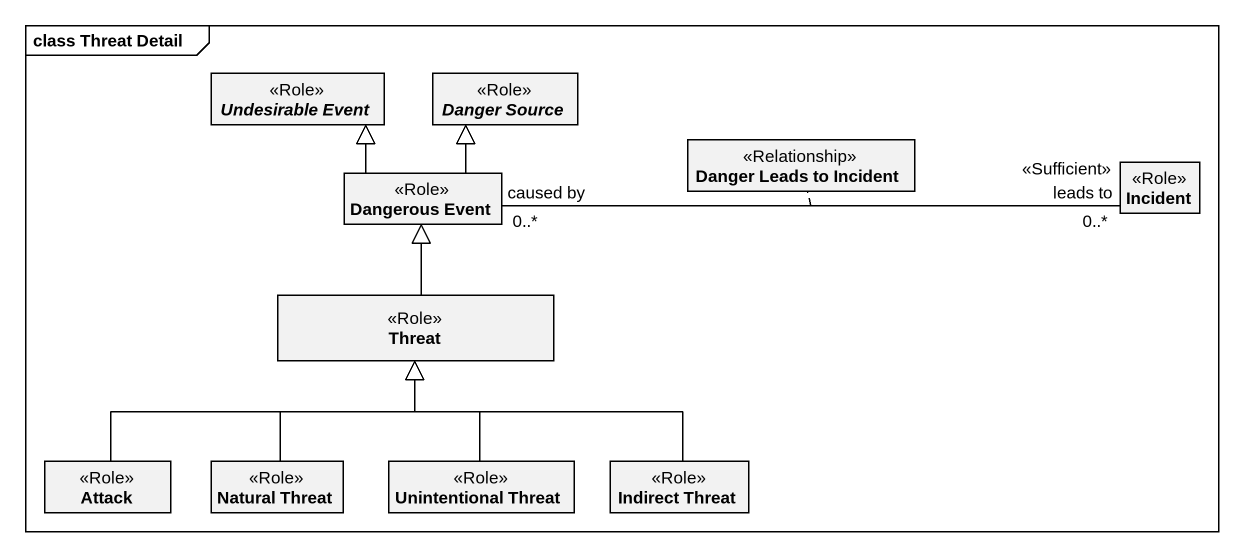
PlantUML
@startuml
mainframe class Threat Detail
hide circle
hide empty members
abstract class "Undesirable Event" as Undesirable_Event <<Role>>
abstract class "Danger Source" as Danger_Source <<Role>>
class "Dangerous Event" as Dangerous_Event <<Role>>
class "Danger Leads to Incident" as Danger_Leads_to_Incident <<Relationship>>
class Incident <<Role>>
class Threat <<Role>>
class Attack <<Role>>
class "Natural Threat" as Natural_Threat <<Role>>
class "Unintentional Threat" as Unintentional_Threat <<Role>>
class "Indirect Threat" as Indirect_Threat <<Role>>
Dangerous_Event -up-|> Undesirable_Event
Dangerous_Event -up-|> Danger_Source
Dangerous_Event "caused by\n0..*" -right- "leads to\n<<Sufficient>>\n0..*" Incident
(Dangerous_Event, Incident) .. Danger_Leads_to_Incident
Threat -up-|> Dangerous_Event
Attack -right-|> Threat
Natural_Threat -up-|> Threat
Unintentional_Threat -up-|> Threat
Indirect_Threat -up-|> Threat
@enduml
